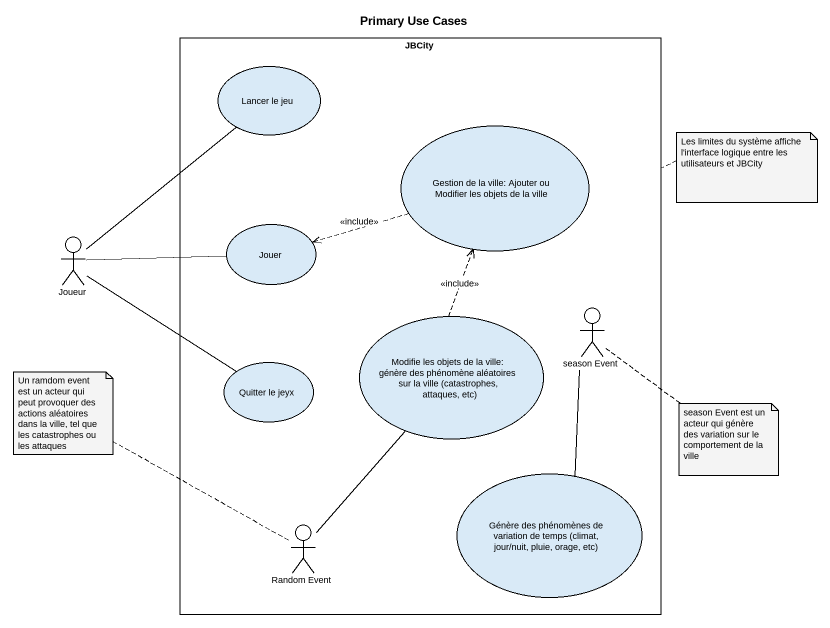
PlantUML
@startuml
title Primary Use Cases
rectangle JBCity {
  usecase "Lancer le jeu" as Lancer_le_jeu
  usecase "Gestion de la ville: Ajouter ou Modifier les objets de la ville" as Gestion_de_la_ville_Ajouter
  usecase Jouer
  usecase "Modifie les objets de la ville: génère des phénomène aléatoires sur la ville (catastrophes, attaques, etc)" as Modifie_les_objets_de_la
  actor "season Event" as season_Event
  usecase "Quitter le jeyx" as Quitter_le_jeyx
  usecase "Génère des phénomènes de variation de temps (climat, jour/nuit, pluie, orage, etc)" as Génère_des_phénomènes_de
  actor "Random Event" as Random_Event
}
actor Joueur
Gestion_de_la_ville_Ajouter .left.> Jouer : <<include>>
Joueur -up- Lancer_le_jeu
Joueur -right- Jouer
Joueur -right- Quitter_le_jeyx
Modifie_les_objets_de_la .up.> Gestion_de_la_ville_Ajouter : <<include>>
season_Event -- Génère_des_phénomènes_de
Random_Event -up- Modifie_les_objets_de_la
note right of JBCity : Les limites du système affiche l'interface logique entre les utilisateurs et JBCity
note top of Random_Event : Un ramdom event est un acteur qui peut provoquer des actions aléatoires dans la ville, tel que les catastrophes ou les attaques
note bottom of season_Event : season Event est un acteur qui génère des variation sur le comportement de la ville
@enduml
